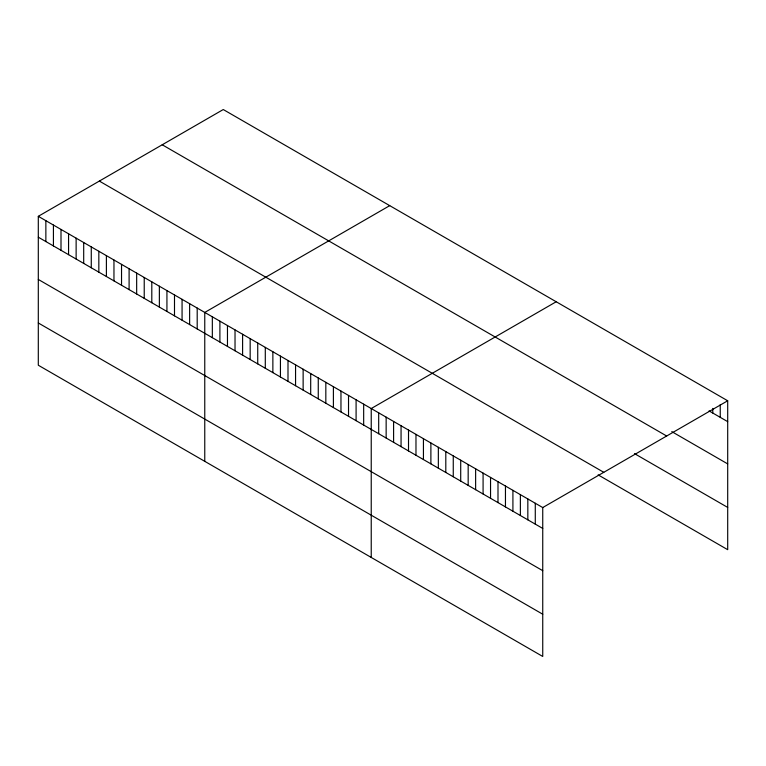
<?xml version="1.0" encoding="UTF-8"?>
<svg xmlns="http://www.w3.org/2000/svg" width="766" height="766" viewBox="0 0 766 766"><rect width="100%" height="100%" fill="white"/><g stroke="black" fill="none" stroke-linecap="round" stroke-linejoin="round"><path stroke-width="1.15" d="M38.3 216.318L542.74 507.561L542.74 656.462L38.3 365.229L38.3 216.318L223.26 109.538L727.7 400.771L727.7 549.682L598.131 474.872M389.722 205.642L204.761 312.432L204.761 461.333M556.193 301.756L371.232 408.537L371.232 557.447M542.74 507.561L727.7 400.771M709.057 410.882L727.7 421.645M671.772 431.612L727.7 463.899M162.22 144.774L666.659 436.007M634.487 453.616L727.7 507.427M99.341 181.082L603.78 472.316M38.3 237.192L542.74 528.435M38.3 279.446L542.74 570.68M38.3 322.974L542.74 614.217M720.241 404.582L720.241 417.336M712.782 408.393L712.782 413.037M535.281 503.252L535.281 524.126M527.831 498.944L527.831 519.817M520.373 494.645L520.373 515.518M512.914 490.336L512.914 511.209M505.455 486.027L505.455 506.9M497.996 481.728L497.996 502.601M490.546 477.419L490.546 498.293M483.087 473.11L483.087 493.984M475.629 468.811L475.629 489.685M468.17 464.502L468.17 485.376M460.711 460.203L460.711 481.077M453.261 455.894L453.261 476.768M445.802 451.586L445.802 472.459M438.344 447.287L438.344 468.16M430.885 442.978L430.885 463.851M423.435 438.669L423.435 459.543M415.976 434.37L415.976 455.243M408.517 430.061L408.517 450.935M401.058 425.752L401.058 446.626M393.6 421.453L393.6 442.327M386.15 417.144L386.15 438.018M378.691 412.845L378.691 433.719M363.668 404.17L363.668 425.044M356.094 399.795L356.094 420.668M348.53 395.428L348.53 416.302M340.966 391.062L340.966 411.936M333.401 386.696L333.401 407.569M325.828 382.32L325.828 403.194M318.263 377.954L318.263 398.827M310.699 373.588L310.699 394.461M303.135 369.222L303.135 390.095M295.561 364.846L295.561 385.719M287.997 360.48L287.997 381.353M280.433 356.113L280.433 376.987M272.868 351.747L272.868 372.621M265.295 347.381L265.295 368.255M257.73 343.005L257.73 363.879M250.166 338.639L250.166 359.513M242.602 334.273L242.602 355.146M235.028 329.907L235.028 350.78M227.464 325.531L227.464 346.404M219.899 321.165L219.899 342.038M212.335 316.798L212.335 337.672M197.197 308.056L197.197 328.93M189.633 303.69L189.633 324.564M182.069 299.324L182.069 320.198M174.495 294.958L174.495 315.831M166.931 290.582L166.931 311.456M159.366 286.216L159.366 307.089M151.802 281.85L151.802 302.723M144.228 277.483L144.228 298.357M136.664 273.108L136.664 293.981M129.1 268.742L129.1 289.615M121.535 264.375L121.535 285.249M113.962 260.009L113.962 280.883M106.397 255.633L106.397 276.507M98.833 251.267L98.833 272.141M91.269 246.901L91.269 267.774M83.695 242.535L83.695 263.408M76.131 238.159L76.131 259.032M68.567 233.793L68.567 254.666M61.002 229.427L61.002 250.3M53.428 225.06L53.428 245.934M45.864 220.685L45.864 241.558"/></g></svg>
